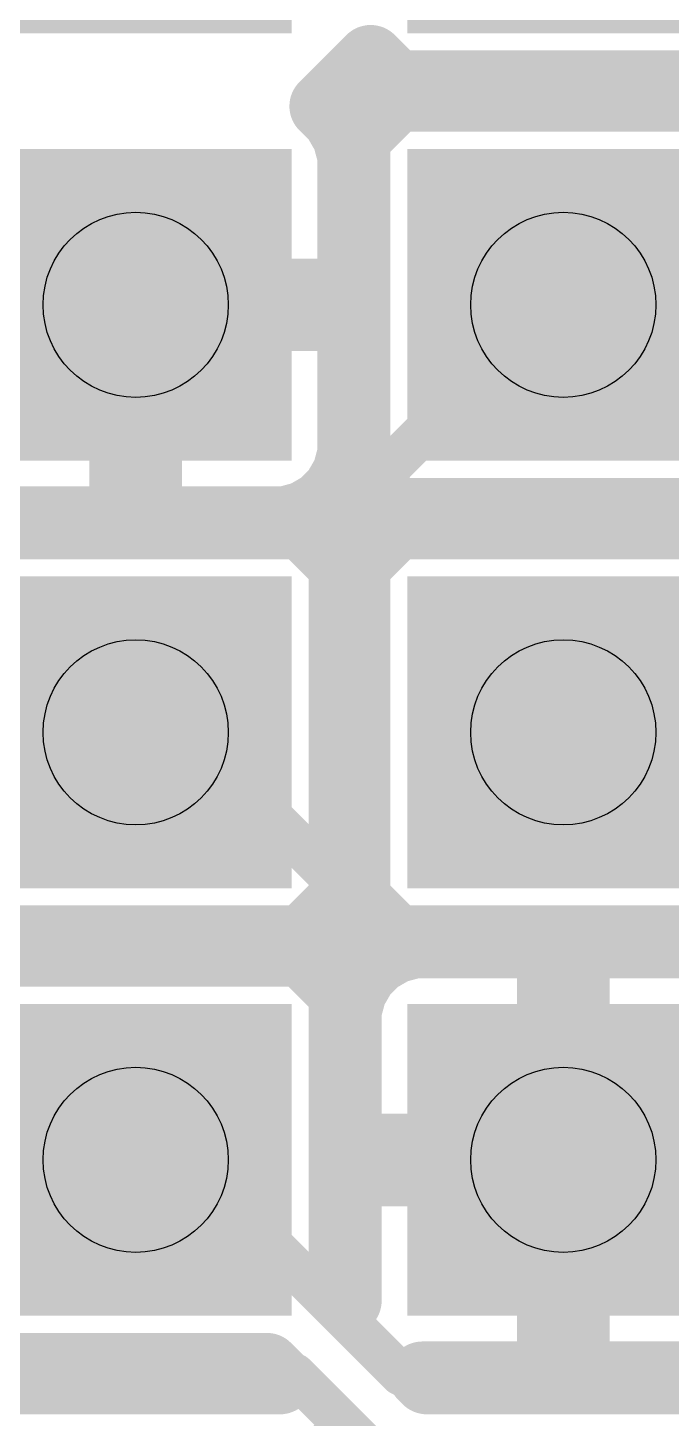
# Model space of a CAD drawing. Extents: x 0 to 10.8, y 0 to 6.1.
# Drawn here: x 4.2677 to 4.4181, y 2.9148 to 3.24 of the extents above; entities that cross this region are included whole.
import ezdxf

# ---------------------------------------------------------------- set-up
doc = ezdxf.new("R2010")
doc.units = 0
for name, color, linetype in [('1', 22, 'CONTINUOUS'), ('116', 253, 'CONTINUOUS'), ('16', 175, 'CONTINUOUS'), ('17', 82, 'CONTINUOUS'), ('29', 253, 'CONTINUOUS'), ('30', 253, 'CONTINUOUS'), ('44', 253, 'CONTINUOUS')]:
    doc.layers.add(name, color=color, linetype=linetype)

# ---------------------------------------------------------------- blocks, each defined once
blk = doc.blocks.new('SQUAREP')
blk.add_solid([(-0.5, -0.5), (0.5, -0.5), (-0.5, 0.5), (0.5, 0.5)])

msp = doc.modelspace()

# ---------------------------------------------------------------- linework, layer by layer
at = {"layer": '1'}
for points, const_width in [([(4.336858, 3.221661), (4.347858, 3.232661)], 0.016), ([(4.347197, 3.232), (4.34852, 3.232)], 0.016), ([(4.347858, 3.232661), (4.353803, 3.226717)], 0.016), ([(4.353803, 3.226717), (4.43202, 3.226717)], 0.016), ([(4.339795, 3.218728), (4.336858, 3.221661)], 0.016), ([(4.353803, 3.223673), (4.344433, 3.214303)], 0.016), ([(4.43202, 3.223673), (4.353803, 3.223673)], 0.016), ([(4.342161, 3.214622), (4.339795, 3.218728)], 0.016), ([(4.34137, 3.216), (4.34613, 3.216)], 0.016), ([(4.34339, 3.210047), (4.342161, 3.214622)], 0.016), ([(4.344433, 3.214303), (4.344433, 3.136087)], 0.016), ([(4.34339, 3.178024), (4.34339, 3.210047)], 0.016), ([(4.34339, 3.2), (4.344433, 3.2)], 0.016), ([(4.34339, 3.184), (4.344433, 3.184)], 0.016), ([(4.242433, 3.178024), (4.290059, 3.178024)], 0.016), ([(4.290059, 3.178024), (4.290059, 3.172362)], 0.016), ([(4.295764, 3.172362), (4.295764, 3.178024)], 0.016), ([(4.295764, 3.178024), (4.34339, 3.178024)], 0.016), ([(4.290059, 3.172362), (4.242433, 3.172362)], 0.016), ([(4.290079, 3.124717), (4.290079, 3.172343)], 0.016), ([(4.290079, 3.172343), (4.29574, 3.172343)], 0.016), ([(4.29574, 3.172343), (4.29574, 3.124717)], 0.016), ([(4.34339, 3.172362), (4.295764, 3.172362)], 0.016), ([(4.34339, 3.140343), (4.34339, 3.172362)], 0.016), ([(4.290079, 3.168), (4.29574, 3.168)], 0.016), ([(4.34339, 3.168), (4.344433, 3.168)], 0.016), ([(4.290079, 3.152), (4.29574, 3.152)], 0.016), ([(4.34339, 3.152), (4.344433, 3.152)], 0.016), ([(4.342161, 3.135768), (4.34339, 3.140343)], 0.016), ([(4.290079, 3.136), (4.29574, 3.136)], 0.016), ([(4.339795, 3.131661), (4.342161, 3.135768)], 0.016), ([(4.34222, 3.136), (4.34452, 3.136)], 0.016), ([(4.344433, 3.136087), (4.353803, 3.126717)], 0.016), ([(4.336445, 3.128311), (4.339795, 3.131661)], 0.016), ([(4.332339, 3.125945), (4.336445, 3.128311)], 0.016), ([(4.258059, 3.124717), (4.290079, 3.124717)], 0.016), ([(4.29574, 3.124717), (4.327764, 3.124717)], 0.016), ([(4.327764, 3.124717), (4.332339, 3.125945)], 0.016), ([(4.353803, 3.126717), (4.43202, 3.126717)], 0.016), ([(4.33202, 3.123673), (4.253803, 3.123673)], 0.016), ([(4.34139, 3.114303), (4.33202, 3.123673)], 0.016), ([(4.353803, 3.123673), (4.344433, 3.114303)], 0.016), ([(4.43202, 3.123673), (4.353803, 3.123673)], 0.016), ([(4.335693, 3.12), (4.35013, 3.12)], 0.016), ([(4.34139, 3.036087), (4.34139, 3.114303)], 0.016), ([(4.344433, 3.114303), (4.344433, 3.036087)], 0.016), ([(4.34139, 3.104), (4.344433, 3.104)], 0.016), ([(4.34139, 3.088), (4.344433, 3.088)], 0.016), ([(4.34139, 3.072), (4.344433, 3.072)], 0.016), ([(4.34139, 3.056), (4.344433, 3.056)], 0.016), ([(4.34139, 3.04), (4.344433, 3.04)], 0.016), ([(4.33202, 3.026717), (4.34139, 3.036087)], 0.016), ([(4.344433, 3.036087), (4.353803, 3.026717)], 0.016), ([(4.253803, 3.026717), (4.33202, 3.026717)], 0.016), ([(4.353803, 3.026717), (4.43202, 3.026717)], 0.016), ([(4.198996, 3.024), (4.352713, 3.024)], 0.016), ([(4.33202, 3.023673), (4.253803, 3.023673)], 0.016), ([(4.34139, 3.014303), (4.33202, 3.023673)], 0.016), ([(4.353484, 3.024445), (4.349378, 3.022079)], 0.016), ([(4.358059, 3.025673), (4.353484, 3.024445)], 0.016), ([(4.390079, 3.025673), (4.358059, 3.025673)], 0.016), ([(4.390079, 2.978047), (4.390079, 3.025673)], 0.016), ([(4.390079, 3.024), (4.39574, 3.024)], 0.016), ([(4.427764, 3.025673), (4.39574, 3.025673)], 0.016), ([(4.39574, 3.025673), (4.39574, 2.978047)], 0.016), ([(4.349378, 3.022079), (4.346028, 3.018728)], 0.016), ([(4.346028, 3.018728), (4.343661, 3.014622)], 0.016), ([(4.34139, 2.968303), (4.34139, 3.014303)], 0.016), ([(4.343661, 3.014622), (4.342433, 3.010047)], 0.016), ([(4.34139, 3.008), (4.342433, 3.008)], 0.016), ([(4.342433, 3.010047), (4.342433, 2.978024)], 0.016), ([(4.390079, 3.008), (4.39574, 3.008)], 0.016), ([(4.34139, 2.992), (4.342433, 2.992)], 0.016), ([(4.390079, 2.992), (4.39574, 2.992)], 0.016), ([(4.342433, 2.978024), (4.390059, 2.978024)], 0.016), ([(4.390059, 2.978024), (4.390059, 2.972362)], 0.016), ([(4.39574, 2.978047), (4.390079, 2.978047)], 0.016), ([(4.395764, 2.972362), (4.395764, 2.978024)], 0.016), ([(4.395764, 2.978024), (4.44339, 2.978024)], 0.016), ([(4.34139, 2.976), (4.390059, 2.976)], 0.016), ([(4.395764, 2.976), (5.229, 2.976)], 0.016), ([(4.295, 2.975), (4.292913, 2.975197)], 0.01), ([(4.305, 2.975), (4.295, 2.975)], 0.01), ([(4.355, 2.925), (4.305, 2.975)], 0.01), ([(4.390059, 2.972362), (4.342433, 2.972362)], 0.016), ([(4.342433, 2.972362), (4.342433, 2.967256)], 0.016), ([(4.44339, 2.972362), (4.395764, 2.972362)], 0.016), ([(4.342433, 2.967256), (4.34139, 2.968303)], 0.016), ([(4.253803, 2.926717), (4.323583, 2.926717)], 0.016), ([(4.323583, 2.926717), (4.32663, 2.923673)], 0.016), ([(4.32663, 2.923673), (4.253803, 2.923673)], 0.016), ([(4.43, 2.925), (4.355, 2.925)], 0.01), ([(4.34139, 2.836087), (4.34139, 2.908913)], 0.016), ([(4.34139, 2.908913), (4.344433, 2.905866)], 0.016)]:
    msp.add_lwpolyline(points, dxfattribs=dict(at, const_width=const_width))
for points, const_width in [([(4.347197, 3.236, 1), (4.347197, 3.228)], 0.008), ([(4.350687, 3.23549, 1), (4.34503, 3.229833)], 0.008), ([(4.350687, 3.229833, 1), (4.34503, 3.23549)], 0.008), ([(4.34852, 3.228, 1), (4.34852, 3.236)], 0.008), ([(4.353803, 3.230717, 1), (4.353803, 3.222717)], 0.008), ([(4.350975, 3.223888, 1), (4.356632, 3.229545)], 0.008), ([(4.339685, 3.224492, 1), (4.334032, 3.218831)], 0.008), ([(4.353803, 3.227673, 1), (4.353803, 3.219673)], 0.008), ([(4.356632, 3.220845, 1), (4.350975, 3.226502)], 0.008), ([(4.33403, 3.22449, 1), (4.339687, 3.218833)], 0.008), ([(4.343261, 3.220725, 1), (4.336329, 3.216731)], 0.008), ([(4.336969, 3.215898, 1), (4.342622, 3.221559)], 0.008), ([(4.34137, 3.22, 1), (4.34137, 3.212)], 0.008), ([(4.34613, 3.212, 1), (4.34613, 3.22)], 0.008), ([(4.346025, 3.215659, 1), (4.338298, 3.213585)], 0.008), ([(4.338696, 3.212625, 1), (4.345627, 3.216619)], 0.008), ([(4.348433, 3.214303, 1), (4.340433, 3.214303)], 0.008), ([(4.341605, 3.217132, 1), (4.347261, 3.211475)], 0.008), ([(4.34739, 3.210047, 1), (4.33939, 3.210047)], 0.008), ([(4.339527, 3.20901, 1), (4.347253, 3.211085)], 0.008), ([(4.34339, 3.204, 1), (4.34339, 3.196)], 0.008), ([(4.344433, 3.196, 1), (4.344433, 3.204)], 0.008), ([(4.34339, 3.188, 1), (4.34339, 3.18)], 0.008), ([(4.344433, 3.18, 1), (4.344433, 3.188)], 0.008), ([(4.294059, 3.178024, 1), (4.286059, 3.178024)], 0.008), ([(4.290059, 3.174024, 1), (4.290059, 3.182024)], 0.008), ([(4.299764, 3.178024, 1), (4.291764, 3.178024)], 0.008), ([(4.295764, 3.182024, 1), (4.295764, 3.174024)], 0.008), ([(4.34339, 3.174024, 1), (4.34339, 3.182024)], 0.008), ([(4.33939, 3.178024, 1), (4.34739, 3.178024)], 0.008), ([(4.294079, 3.172343, 1), (4.286079, 3.172343)], 0.008), ([(4.290079, 3.176343, 1), (4.290079, 3.168343)], 0.008), ([(4.290059, 3.168362, 1), (4.290059, 3.176362)], 0.008), ([(4.29974, 3.172343, 1), (4.29174, 3.172343)], 0.008), ([(4.295764, 3.176362, 1), (4.295764, 3.168362)], 0.008), ([(4.29574, 3.168343, 1), (4.29574, 3.176343)], 0.008), ([(4.34739, 3.172362, 1), (4.33939, 3.172362)], 0.008), ([(4.34339, 3.168362, 1), (4.34339, 3.176362)], 0.008), ([(4.286059, 3.172362, 1), (4.294059, 3.172362)], 0.008), ([(4.290079, 3.172, 1), (4.290079, 3.164)], 0.008), ([(4.291764, 3.172362, 1), (4.299764, 3.172362)], 0.008), ([(4.29574, 3.164, 1), (4.29574, 3.172)], 0.008), ([(4.34339, 3.172, 1), (4.34339, 3.164)], 0.008), ([(4.344433, 3.164, 1), (4.344433, 3.172)], 0.008), ([(4.290079, 3.156, 1), (4.290079, 3.148)], 0.008), ([(4.29574, 3.148, 1), (4.29574, 3.156)], 0.008), ([(4.34339, 3.156, 1), (4.34339, 3.148)], 0.008), ([(4.344433, 3.148, 1), (4.344433, 3.156)], 0.008), ([(4.347253, 3.139305, 1), (4.339527, 3.14138)], 0.008), ([(4.290079, 3.14, 1), (4.290079, 3.132)], 0.008), ([(4.29574, 3.132, 1), (4.29574, 3.14)], 0.008), ([(4.34222, 3.14, 1), (4.34222, 3.132)], 0.008), ([(4.345627, 3.133771, 1), (4.338696, 3.137765)], 0.008), ([(4.33939, 3.140343, 1), (4.34739, 3.140343)], 0.008), ([(4.347261, 3.138915, 1), (4.341605, 3.133258)], 0.008), ([(4.34452, 3.132, 1), (4.34452, 3.14)], 0.008), ([(4.342624, 3.128833, 1), (4.336967, 3.13449)], 0.008), ([(4.338298, 3.136805, 1), (4.346025, 3.13473)], 0.008), ([(4.340433, 3.136087, 1), (4.348433, 3.136087)], 0.008), ([(4.338442, 3.124845, 1), (4.334448, 3.131777)], 0.008), ([(4.336329, 3.133658, 1), (4.343261, 3.129664)], 0.008), ([(4.290079, 3.120717, 1), (4.290079, 3.128717)], 0.008), ([(4.29574, 3.128717, 1), (4.29574, 3.120717)], 0.008), ([(4.326727, 3.12858, 1), (4.328801, 3.120853)], 0.008), ([(4.327764, 3.120717, 1), (4.327764, 3.128717)], 0.008), ([(4.330342, 3.129411, 1), (4.334336, 3.122479)], 0.008), ([(4.333376, 3.122082, 1), (4.331301, 3.129808)], 0.008), ([(4.333616, 3.131139, 1), (4.339273, 3.125483)], 0.008), ([(4.353803, 3.130717, 1), (4.353803, 3.122717)], 0.008), ([(4.350975, 3.123888, 1), (4.356632, 3.129545)], 0.008), ([(4.334848, 3.126502, 1), (4.329191, 3.120845)], 0.008), ([(4.33202, 3.119673, 1), (4.33202, 3.127673)], 0.008), ([(4.353803, 3.127673, 1), (4.353803, 3.119673)], 0.008), ([(4.356632, 3.120845, 1), (4.350975, 3.126502)], 0.008), ([(4.286079, 3.124717, 1), (4.294079, 3.124717)], 0.008), ([(4.29174, 3.124717, 1), (4.29974, 3.124717)], 0.008), ([(4.335693, 3.124, 1), (4.335693, 3.116)], 0.008), ([(4.35013, 3.116, 1), (4.35013, 3.124)], 0.008), ([(4.34539, 3.114303, 1), (4.33739, 3.114303)], 0.008), ([(4.348433, 3.114303, 1), (4.340433, 3.114303)], 0.008), ([(4.338561, 3.111475, 1), (4.344218, 3.117132)], 0.008), ([(4.341605, 3.117132, 1), (4.347261, 3.111475)], 0.008), ([(4.34139, 3.108, 1), (4.34139, 3.1)], 0.008), ([(4.344433, 3.1, 1), (4.344433, 3.108)], 0.008), ([(4.34139, 3.092, 1), (4.34139, 3.084)], 0.008), ([(4.344433, 3.084, 1), (4.344433, 3.092)], 0.008), ([(4.34139, 3.076, 1), (4.34139, 3.068)], 0.008), ([(4.344433, 3.068, 1), (4.344433, 3.076)], 0.008), ([(4.34139, 3.06, 1), (4.34139, 3.052)], 0.008), ([(4.344433, 3.052, 1), (4.344433, 3.06)], 0.008), ([(4.34139, 3.044, 1), (4.34139, 3.036)], 0.008), ([(4.344433, 3.036, 1), (4.344433, 3.044)], 0.008), ([(4.344218, 3.033258, 1), (4.338561, 3.038915)], 0.008), ([(4.347261, 3.038915, 1), (4.341605, 3.033258)], 0.008), ([(4.33739, 3.036087, 1), (4.34539, 3.036087)], 0.008), ([(4.340433, 3.036087, 1), (4.348433, 3.036087)], 0.008), ([(4.33202, 3.022717, 1), (4.33202, 3.030717)], 0.008), ([(4.353803, 3.030717, 1), (4.353803, 3.022717)], 0.008), ([(4.329191, 3.029545, 1), (4.334848, 3.023888)], 0.008), ([(4.334848, 3.026502, 1), (4.329191, 3.020845)], 0.008), ([(4.33202, 3.019673, 1), (4.33202, 3.027673)], 0.008), ([(4.352447, 3.028308, 1), (4.354522, 3.020582)], 0.008), ([(4.350975, 3.023888, 1), (4.356632, 3.029545)], 0.008), ([(4.355481, 3.020979, 1), (4.351487, 3.027911)], 0.008), ([(4.352713, 3.02, 1), (4.352713, 3.028)], 0.008), ([(4.358059, 3.029673, 1), (4.358059, 3.021673)], 0.008), ([(4.359096, 3.02181, 1), (4.357022, 3.029536)], 0.008), ([(4.394079, 3.025673, 1), (4.386079, 3.025673)], 0.008), ([(4.390079, 3.028, 1), (4.390079, 3.02)], 0.008), ([(4.390079, 3.021673, 1), (4.390079, 3.029673)], 0.008), ([(4.39574, 3.029673, 1), (4.39574, 3.021673)], 0.008), ([(4.39974, 3.025673, 1), (4.39174, 3.025673)], 0.008), ([(4.39574, 3.02, 1), (4.39574, 3.028)], 0.008), ([(4.347381, 3.025545, 1), (4.351375, 3.018613)], 0.008), ([(4.352206, 3.01925, 1), (4.34655, 3.024907)], 0.008), ([(4.343199, 3.021557, 1), (4.348856, 3.0159)], 0.008), ([(4.349493, 3.016731, 1), (4.342562, 3.020725)], 0.008), ([(4.34539, 3.014303, 1), (4.33739, 3.014303)], 0.008), ([(4.347525, 3.013585, 1), (4.339798, 3.015659)], 0.008), ([(4.338561, 3.011475, 1), (4.344218, 3.017132)], 0.008), ([(4.340196, 3.016619, 1), (4.347127, 3.012625)], 0.008), ([(4.34139, 3.012, 1), (4.34139, 3.004)], 0.008), ([(4.346433, 3.010047, 1), (4.338433, 3.010047)], 0.008), ([(4.33857, 3.011085, 1), (4.346296, 3.00901)], 0.008), ([(4.342433, 3.004, 1), (4.342433, 3.012)], 0.008), ([(4.390079, 3.012, 1), (4.390079, 3.004)], 0.008), ([(4.39574, 3.004, 1), (4.39574, 3.012)], 0.008), ([(4.34139, 2.996, 1), (4.34139, 2.988)], 0.008), ([(4.342433, 2.988, 1), (4.342433, 2.996)], 0.008), ([(4.390079, 2.996, 1), (4.390079, 2.988)], 0.008), ([(4.39574, 2.988, 1), (4.39574, 2.996)], 0.008), ([(4.342433, 2.982024, 1), (4.342433, 2.974024)], 0.008), ([(4.394059, 2.978024, 1), (4.386059, 2.978024)], 0.008), ([(4.390079, 2.982047, 1), (4.390079, 2.974047)], 0.008), ([(4.390059, 2.974024, 1), (4.390059, 2.982024)], 0.008), ([(4.399764, 2.978024, 1), (4.391764, 2.978024)], 0.008), ([(4.395764, 2.982024, 1), (4.395764, 2.974024)], 0.008), ([(4.39574, 2.974047, 1), (4.39574, 2.982047)], 0.008), ([(4.34139, 2.98, 1), (4.34139, 2.972)], 0.008), ([(4.390059, 2.972, 1), (4.390059, 2.98)], 0.008), ([(4.395764, 2.98, 1), (4.395764, 2.972)], 0.008), ([(4.293148, 2.977686, 1), (4.292679, 2.972708)], 0.005), ([(4.295, 2.9775, 1), (4.295, 2.9725)], 0.005), ([(4.294765, 2.972511, 1), (4.295235, 2.977489)], 0.005), ([(4.306768, 2.976768, 1), (4.303232, 2.973232)], 0.005), ([(4.305, 2.9725, 1), (4.305, 2.9775)], 0.005), ([(4.338433, 2.978024, 1), (4.346433, 2.978024)], 0.008), ([(4.342433, 2.976362, 1), (4.342433, 2.968362)], 0.008), ([(4.346433, 2.972362, 1), (4.338433, 2.972362)], 0.008), ([(4.386079, 2.978047, 1), (4.394079, 2.978047)], 0.008), ([(4.390059, 2.968362, 1), (4.390059, 2.976362)], 0.008), ([(4.39174, 2.978047, 1), (4.39974, 2.978047)], 0.008), ([(4.395764, 2.976362, 1), (4.395764, 2.968362)], 0.008), ([(4.344224, 2.971126, 1), (4.338556, 2.96548)], 0.008), ([(4.386059, 2.972362, 1), (4.394059, 2.972362)], 0.008), ([(4.391764, 2.972362, 1), (4.399764, 2.972362)], 0.008), ([(4.339599, 2.964433, 1), (4.345267, 2.970079)], 0.008), ([(4.33739, 2.968303, 1), (4.34539, 2.968303)], 0.008), ([(4.338433, 2.967256, 1), (4.346433, 2.967256)], 0.008), ([(4.326409, 2.929547, 1), (4.320756, 2.923886)], 0.008), ([(4.323583, 2.922717, 1), (4.323583, 2.930717)], 0.008), ([(4.323803, 2.920843, 1), (4.329457, 2.926503)], 0.008), ([(4.32663, 2.919673, 1), (4.32663, 2.927673)], 0.008), ([(4.355, 2.9275, 1), (4.355, 2.9225)], 0.005), ([(4.353232, 2.923232, 1), (4.356768, 2.926768)], 0.005), ([(4.34539, 2.908913, 1), (4.33739, 2.908913)], 0.008), ([(4.34422, 2.91174, 1), (4.33856, 2.906087)], 0.008)]:
    msp.add_lwpolyline(points, format="xyb", dxfattribs=dict(at, const_width=const_width))
at = {"layer": '116', "const_width": 0.017717}
for points in [[(4.292913, 3.160433, 1), (4.292913, 3.189961, 1), (4.292913, 3.160433)], [(4.392913, 3.160433, 1), (4.392913, 3.189961, 1), (4.392913, 3.160433)], [(4.292913, 3.060433, 1), (4.292913, 3.089961, 1), (4.292913, 3.060433)], [(4.392913, 3.060433, 1), (4.392913, 3.089961, 1), (4.392913, 3.060433)], [(4.292913, 2.960433, 1), (4.292913, 2.989961, 1), (4.292913, 2.960433)], [(4.392913, 2.960433, 1), (4.392913, 2.989961, 1), (4.392913, 2.960433)]]:
    msp.add_lwpolyline(points, format="xyb", dxfattribs=at)
at = {"layer": '16'}
for points, const_width in [([(4.336858, 3.221661), (4.347858, 3.232661)], 0.016), ([(4.347197, 3.232), (4.34852, 3.232)], 0.016), ([(4.347858, 3.232661), (4.353803, 3.226717)], 0.016), ([(4.353803, 3.226717), (4.43202, 3.226717)], 0.016), ([(4.339795, 3.218728), (4.336858, 3.221661)], 0.016), ([(4.353803, 3.223673), (4.344433, 3.214303)], 0.016), ([(4.43202, 3.223673), (4.353803, 3.223673)], 0.016), ([(4.342161, 3.214622), (4.339795, 3.218728)], 0.016), ([(4.34137, 3.216), (4.34613, 3.216)], 0.016), ([(4.34339, 3.210047), (4.342161, 3.214622)], 0.016), ([(4.344433, 3.214303), (4.344433, 3.159126)], 0.016), ([(4.34339, 3.178024), (4.34339, 3.210047)], 0.016), ([(4.34339, 3.2), (4.344433, 3.2)], 0.016), ([(4.34339, 3.184), (4.344433, 3.184)], 0.016), ([(4.242433, 3.178024), (4.290059, 3.178024)], 0.016), ([(4.290059, 3.178024), (4.290059, 3.172362)], 0.016), ([(4.295764, 3.172362), (4.295764, 3.178024)], 0.016), ([(4.295764, 3.178024), (4.34339, 3.178024)], 0.016), ([(4.290059, 3.172362), (4.242433, 3.172362)], 0.016), ([(4.34339, 3.172362), (4.295764, 3.172362)], 0.016), ([(4.34, 3.125), (4.39, 3.175)], 0.01), ([(4.34339, 3.158083), (4.34339, 3.172362)], 0.016), ([(4.39, 3.175), (4.392913, 3.175197)], 0.01), ([(4.34339, 3.168), (4.344433, 3.168)], 0.016), ([(4.344433, 3.159126), (4.34339, 3.158083)], 0.016), ([(4.368366, 3.123673), (4.371409, 3.126717)], 0.016), ([(4.371409, 3.126717), (4.43202, 3.126717)], 0.016), ([(4.255, 3.125), (4.34, 3.125)], 0.01), ([(4.43202, 3.123673), (4.368366, 3.123673)], 0.016), ([(4.295, 3.075), (4.292913, 3.075197)], 0.01), ([(4.305, 3.075), (4.295, 3.075)], 0.01), ([(4.355, 3.025), (4.305, 3.075)], 0.01), ([(4.253803, 3.026717), (4.323583, 3.026717)], 0.016), ([(4.323583, 3.026717), (4.32663, 3.023673)], 0.016), ([(4.183693, 3.024), (4.326299, 3.024)], 0.016), ([(4.32663, 3.023673), (4.253803, 3.023673)], 0.016), ([(4.43, 3.025), (4.355, 3.025)], 0.01), ([(4.34139, 3.008913), (4.342433, 3.007866)], 0.016), ([(4.34139, 2.943303), (4.34139, 3.008913)], 0.016), ([(4.34139, 3.008), (4.342299, 3.008)], 0.016), ([(4.342433, 3.007866), (4.342433, 2.978024)], 0.016), ([(4.34139, 2.992), (4.342433, 2.992)], 0.016), ([(4.342433, 2.978024), (4.390059, 2.978024)], 0.016), ([(4.390059, 2.978024), (4.390059, 2.972362)], 0.016), ([(4.395764, 2.972362), (4.395764, 2.978024)], 0.016), ([(4.395764, 2.978024), (4.44339, 2.978024)], 0.016), ([(4.34139, 2.976), (4.390059, 2.976)], 0.016), ([(4.395764, 2.976), (4.671307, 2.976)], 0.016), ([(4.390059, 2.972362), (4.342433, 2.972362)], 0.016), ([(4.342433, 2.972362), (4.342433, 2.942256)], 0.016), ([(4.390079, 2.924717), (4.390079, 2.972343)], 0.016), ([(4.390079, 2.972343), (4.39574, 2.972343)], 0.016), ([(4.39574, 2.972343), (4.39574, 2.924717)], 0.016), ([(4.44339, 2.972362), (4.395764, 2.972362)], 0.016), ([(4.34139, 2.96), (4.342433, 2.96)], 0.016), ([(4.390079, 2.96), (4.39574, 2.96)], 0.016), ([(4.34139, 2.944), (4.342433, 2.944)], 0.016), ([(4.342433, 2.942256), (4.34139, 2.943303)], 0.016), ([(4.390079, 2.944), (4.39574, 2.944)], 0.016), ([(4.390079, 2.928), (4.39574, 2.928)], 0.016), ([(4.36102, 2.923673), (4.359972, 2.924717)], 0.016), ([(4.359972, 2.924717), (4.390079, 2.924717)], 0.016), ([(4.43202, 2.923673), (4.36102, 2.923673)], 0.016), ([(4.39574, 2.924717), (4.427764, 2.924717)], 0.016), ([(4.255, 2.925), (4.33, 2.925)], 0.01), ([(4.33, 2.925), (4.375, 2.88)], 0.01)]:
    msp.add_lwpolyline(points, dxfattribs=dict(at, const_width=const_width))
for points, const_width in [([(4.347197, 3.236, 1), (4.347197, 3.228)], 0.008), ([(4.350687, 3.23549, 1), (4.34503, 3.229833)], 0.008), ([(4.350687, 3.229833, 1), (4.34503, 3.23549)], 0.008), ([(4.34852, 3.228, 1), (4.34852, 3.236)], 0.008), ([(4.353803, 3.230717, 1), (4.353803, 3.222717)], 0.008), ([(4.350975, 3.223888, 1), (4.356632, 3.229545)], 0.008), ([(4.339685, 3.224492, 1), (4.334032, 3.218831)], 0.008), ([(4.353803, 3.227673, 1), (4.353803, 3.219673)], 0.008), ([(4.356632, 3.220845, 1), (4.350975, 3.226502)], 0.008), ([(4.33403, 3.22449, 1), (4.339687, 3.218833)], 0.008), ([(4.343261, 3.220725, 1), (4.336329, 3.216731)], 0.008), ([(4.336969, 3.215898, 1), (4.342622, 3.221559)], 0.008), ([(4.34137, 3.22, 1), (4.34137, 3.212)], 0.008), ([(4.34613, 3.212, 1), (4.34613, 3.22)], 0.008), ([(4.346025, 3.215659, 1), (4.338298, 3.213585)], 0.008), ([(4.338696, 3.212625, 1), (4.345627, 3.216619)], 0.008), ([(4.348433, 3.214303, 1), (4.340433, 3.214303)], 0.008), ([(4.341605, 3.217132, 1), (4.347261, 3.211475)], 0.008), ([(4.34739, 3.210047, 1), (4.33939, 3.210047)], 0.008), ([(4.339527, 3.20901, 1), (4.347253, 3.211085)], 0.008), ([(4.34339, 3.204, 1), (4.34339, 3.196)], 0.008), ([(4.344433, 3.196, 1), (4.344433, 3.204)], 0.008), ([(4.34339, 3.188, 1), (4.34339, 3.18)], 0.008), ([(4.344433, 3.18, 1), (4.344433, 3.188)], 0.008), ([(4.294059, 3.178024, 1), (4.286059, 3.178024)], 0.008), ([(4.290059, 3.174024, 1), (4.290059, 3.182024)], 0.008), ([(4.299764, 3.178024, 1), (4.291764, 3.178024)], 0.008), ([(4.295764, 3.182024, 1), (4.295764, 3.174024)], 0.008), ([(4.34339, 3.174024, 1), (4.34339, 3.182024)], 0.008), ([(4.33939, 3.178024, 1), (4.34739, 3.178024)], 0.008), ([(4.290059, 3.168362, 1), (4.290059, 3.176362)], 0.008), ([(4.295764, 3.176362, 1), (4.295764, 3.168362)], 0.008), ([(4.34739, 3.172362, 1), (4.33939, 3.172362)], 0.008), ([(4.34339, 3.168362, 1), (4.34339, 3.176362)], 0.008), ([(4.389831, 3.177494, 1), (4.390169, 3.172506)], 0.005), ([(4.391768, 3.173232, 1), (4.388232, 3.176768)], 0.005), ([(4.393082, 3.172703, 1), (4.392745, 3.177691)], 0.005), ([(4.286059, 3.172362, 1), (4.294059, 3.172362)], 0.008), ([(4.291764, 3.172362, 1), (4.299764, 3.172362)], 0.008), ([(4.34339, 3.172, 1), (4.34339, 3.164)], 0.008), ([(4.344433, 3.164, 1), (4.344433, 3.172)], 0.008), ([(4.340561, 3.160911, 1), (4.346218, 3.155254)], 0.008), ([(4.347261, 3.156298, 1), (4.341605, 3.161954)], 0.008), ([(4.33939, 3.158083, 1), (4.34739, 3.158083)], 0.008), ([(4.340433, 3.159126, 1), (4.348433, 3.159126)], 0.008), ([(4.371409, 3.130717, 1), (4.371409, 3.122717)], 0.008), ([(4.374238, 3.123888, 1), (4.368581, 3.129545)], 0.008), ([(4.338232, 3.126768, 1), (4.341768, 3.123232)], 0.005), ([(4.34, 3.1225, 1), (4.34, 3.1275)], 0.005), ([(4.368366, 3.127673, 1), (4.368366, 3.119673)], 0.008), ([(4.365538, 3.126502, 1), (4.371195, 3.120845)], 0.008), ([(4.293148, 3.077686, 1), (4.292679, 3.072708)], 0.005), ([(4.295, 3.0775, 1), (4.295, 3.0725)], 0.005), ([(4.294765, 3.072511, 1), (4.295235, 3.077489)], 0.005), ([(4.306768, 3.076768, 1), (4.303232, 3.073232)], 0.005), ([(4.305, 3.0725, 1), (4.305, 3.0775)], 0.005), ([(4.326409, 3.029547, 1), (4.320756, 3.023886)], 0.008), ([(4.323583, 3.022717, 1), (4.323583, 3.030717)], 0.008), ([(4.326299, 3.02, 1), (4.326299, 3.028)], 0.008), ([(4.32663, 3.019673, 1), (4.32663, 3.027673)], 0.008), ([(4.323803, 3.020843, 1), (4.329457, 3.026503)], 0.008), ([(4.355, 3.0275, 1), (4.355, 3.0225)], 0.005), ([(4.353232, 3.023232, 1), (4.356768, 3.026768)], 0.005), ([(4.344224, 3.011736, 1), (4.338556, 3.00609)], 0.008), ([(4.34539, 3.008913, 1), (4.33739, 3.008913)], 0.008), ([(4.34139, 3.012, 1), (4.34139, 3.004)], 0.008), ([(4.346433, 3.007866, 1), (4.338433, 3.007866)], 0.008), ([(4.342299, 3.004, 1), (4.342299, 3.012)], 0.008), ([(4.339599, 3.005043, 1), (4.345267, 3.010689)], 0.008), ([(4.34139, 2.996, 1), (4.34139, 2.988)], 0.008), ([(4.342433, 2.988, 1), (4.342433, 2.996)], 0.008), ([(4.342433, 2.982024, 1), (4.342433, 2.974024)], 0.008), ([(4.394059, 2.978024, 1), (4.386059, 2.978024)], 0.008), ([(4.390059, 2.974024, 1), (4.390059, 2.982024)], 0.008), ([(4.399764, 2.978024, 1), (4.391764, 2.978024)], 0.008), ([(4.395764, 2.982024, 1), (4.395764, 2.974024)], 0.008), ([(4.34139, 2.98, 1), (4.34139, 2.972)], 0.008), ([(4.390059, 2.972, 1), (4.390059, 2.98)], 0.008), ([(4.395764, 2.98, 1), (4.395764, 2.972)], 0.008), ([(4.338433, 2.978024, 1), (4.346433, 2.978024)], 0.008), ([(4.342433, 2.976362, 1), (4.342433, 2.968362)], 0.008), ([(4.346433, 2.972362, 1), (4.338433, 2.972362)], 0.008), ([(4.394079, 2.972343, 1), (4.386079, 2.972343)], 0.008), ([(4.390079, 2.976343, 1), (4.390079, 2.968343)], 0.008), ([(4.390059, 2.968362, 1), (4.390059, 2.976362)], 0.008), ([(4.39974, 2.972343, 1), (4.39174, 2.972343)], 0.008), ([(4.395764, 2.976362, 1), (4.395764, 2.968362)], 0.008), ([(4.39574, 2.968343, 1), (4.39574, 2.976343)], 0.008), ([(4.386059, 2.972362, 1), (4.394059, 2.972362)], 0.008), ([(4.391764, 2.972362, 1), (4.399764, 2.972362)], 0.008), ([(4.34139, 2.964, 1), (4.34139, 2.956)], 0.008), ([(4.342433, 2.956, 1), (4.342433, 2.964)], 0.008), ([(4.390079, 2.964, 1), (4.390079, 2.956)], 0.008), ([(4.39574, 2.956, 1), (4.39574, 2.964)], 0.008), ([(4.34139, 2.948, 1), (4.34139, 2.94)], 0.008), ([(4.344224, 2.946126, 1), (4.338556, 2.94048)], 0.008), ([(4.342433, 2.94, 1), (4.342433, 2.948)], 0.008), ([(4.390079, 2.948, 1), (4.390079, 2.94)], 0.008), ([(4.39574, 2.94, 1), (4.39574, 2.948)], 0.008), ([(4.33739, 2.943303, 1), (4.34539, 2.943303)], 0.008), ([(4.339599, 2.939433, 1), (4.345267, 2.945079)], 0.008), ([(4.338433, 2.942256, 1), (4.346433, 2.942256)], 0.008), ([(4.390079, 2.932, 1), (4.390079, 2.924)], 0.008), ([(4.39574, 2.924, 1), (4.39574, 2.932)], 0.008), ([(4.362796, 2.92755, 1), (4.357149, 2.921883)], 0.008), ([(4.359972, 2.928717, 1), (4.359972, 2.920717)], 0.008), ([(4.36102, 2.927673, 1), (4.36102, 2.919673)], 0.008), ([(4.358197, 2.920839, 1), (4.363843, 2.926507)], 0.008), ([(4.390079, 2.920717, 1), (4.390079, 2.928717)], 0.008), ([(4.39574, 2.928717, 1), (4.39574, 2.920717)], 0.008), ([(4.331768, 2.926768, 1), (4.328232, 2.923232)], 0.005), ([(4.33, 2.9225, 1), (4.33, 2.9275)], 0.005), ([(4.386079, 2.924717, 1), (4.394079, 2.924717)], 0.008), ([(4.39174, 2.924717, 1), (4.39974, 2.924717)], 0.008)]:
    msp.add_lwpolyline(points, format="xyb", dxfattribs=dict(at, const_width=const_width))
at = {"layer": '44'}
for centre in [(4.292913, 3.175197), (4.392913, 3.175197), (4.292913, 3.075197), (4.392913, 3.075197), (4.292913, 2.975197), (4.392913, 2.975197)]:
    msp.add_circle(centre, 0.021654, dxfattribs=at)

# ---------------------------------------------------------------- block references
at = {"layer": '17', "xscale": 0.064961, "yscale": 0.064961, "rotation": 90}
for p in [(4.292913, 3.175197), (4.292913, 3.175197), (4.392913, 3.175197), (4.392913, 3.175197), (4.292913, 3.075197), (4.292913, 3.075197), (4.392913, 3.075197), (4.392913, 3.075197), (4.292913, 2.975197), (4.292913, 2.975197), (4.392913, 2.975197), (4.392913, 2.975197)]:
    msp.add_blockref('SQUAREP', p, dxfattribs=at)
at = {"layer": '29', "xscale": 0.072961, "yscale": 0.072961, "rotation": 90}
for p in [(4.292913, 3.275197), (4.392913, 3.275197), (4.292913, 3.175197), (4.392913, 3.175197), (4.292913, 3.075197), (4.392913, 3.075197), (4.292913, 2.975197), (4.392913, 2.975197)]:
    msp.add_blockref('SQUAREP', p, dxfattribs=at)
at = {"layer": '30', "xscale": 0.072961, "yscale": 0.072961, "rotation": 90}
for p in [(4.292913, 3.275197), (4.392913, 3.275197), (4.292913, 3.175197), (4.392913, 3.175197), (4.292913, 3.075197), (4.392913, 3.075197), (4.292913, 2.975197), (4.392913, 2.975197)]:
    msp.add_blockref('SQUAREP', p, dxfattribs=at)

doc.saveas('drawing.dxf')
